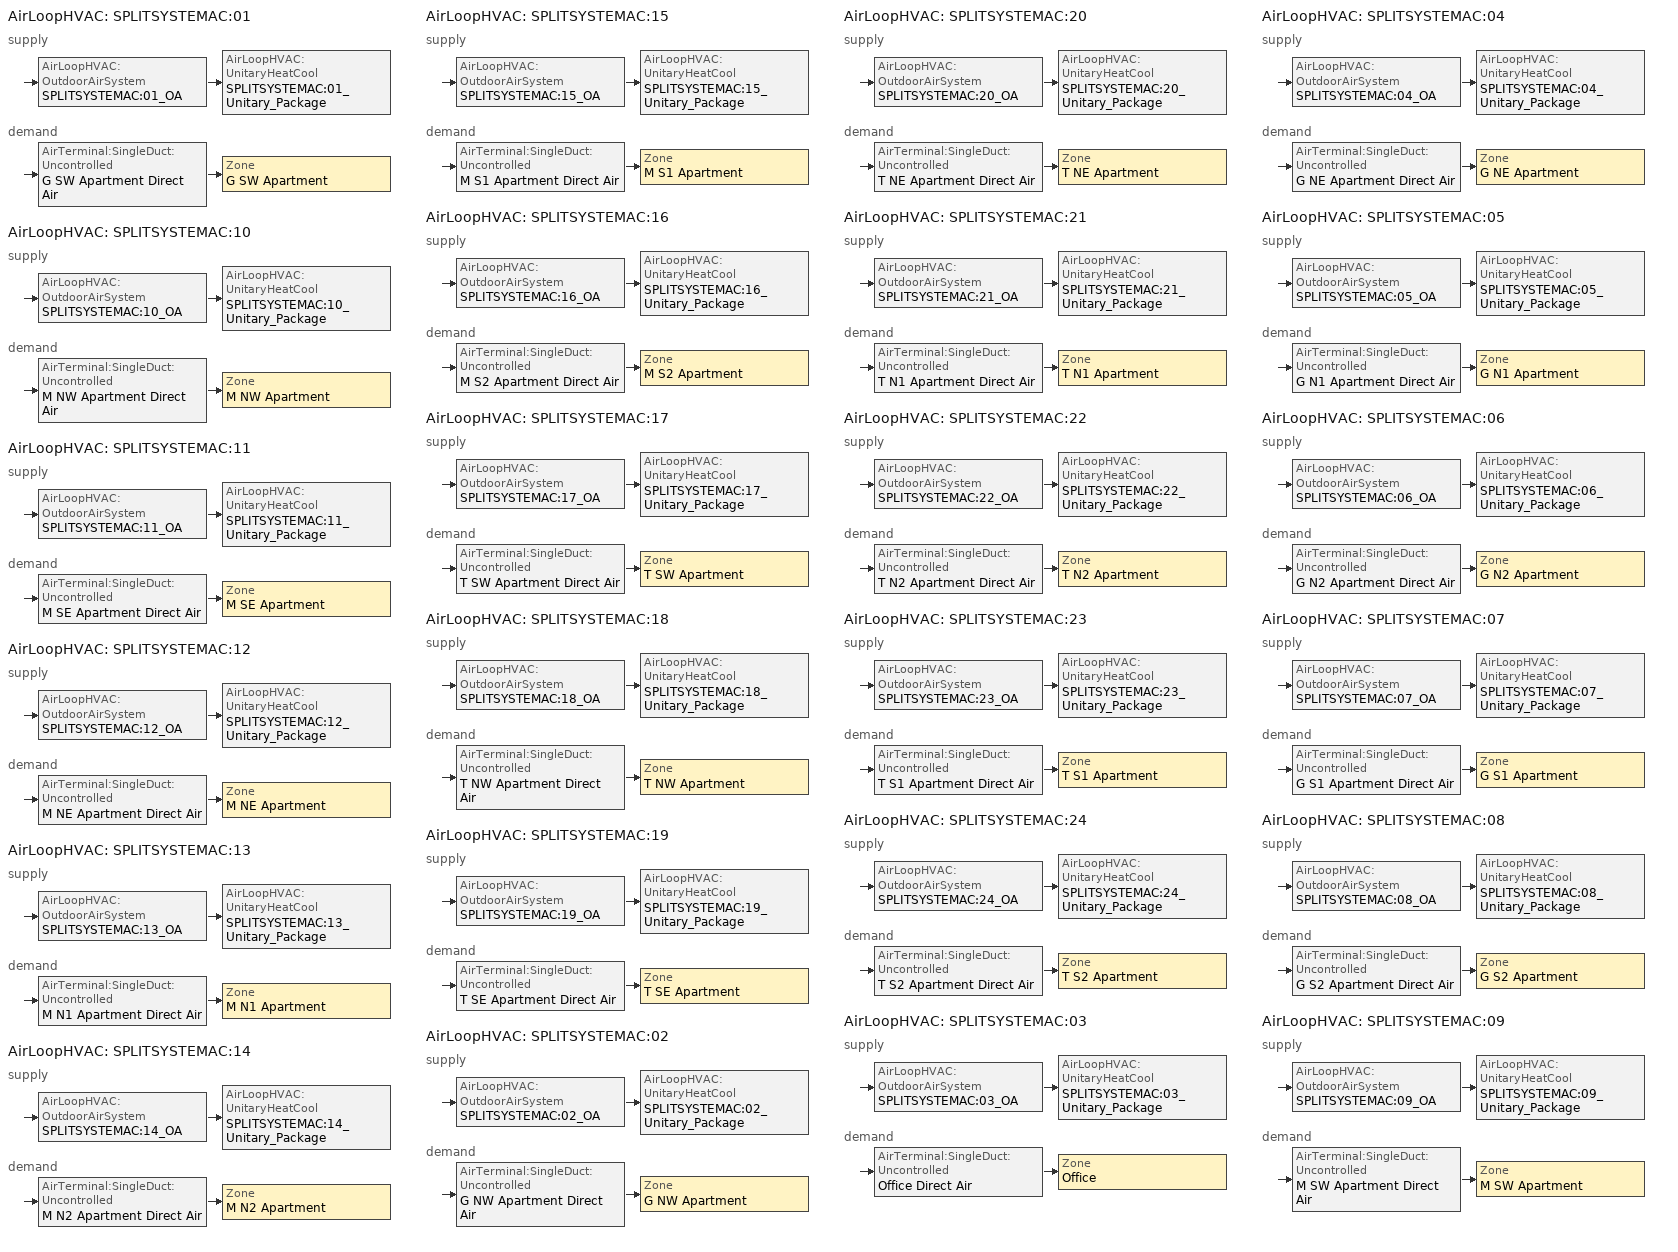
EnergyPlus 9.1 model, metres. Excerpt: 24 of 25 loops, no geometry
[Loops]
AirLoopHVAC 'SPLITSYSTEMAC:01'
 supply: AirLoopHVAC:OutdoorAirSystem 'SPLITSYSTEMAC:01_OA' > AirLoopHVAC:UnitaryHeatCool 'SPLITSYSTEMAC:01_Unitary_Package'
 demand: AirTerminal:SingleDuct:Uncontrolled 'G SW Apartment Direct Air' > Zone 'G SW Apartment'
AirLoopHVAC 'SPLITSYSTEMAC:10'
 supply: AirLoopHVAC:OutdoorAirSystem 'SPLITSYSTEMAC:10_OA' > AirLoopHVAC:UnitaryHeatCool 'SPLITSYSTEMAC:10_Unitary_Package'
 demand: AirTerminal:SingleDuct:Uncontrolled 'M NW Apartment Direct Air' > Zone 'M NW Apartment'
AirLoopHVAC 'SPLITSYSTEMAC:11'
 supply: AirLoopHVAC:OutdoorAirSystem 'SPLITSYSTEMAC:11_OA' > AirLoopHVAC:UnitaryHeatCool 'SPLITSYSTEMAC:11_Unitary_Package'
 demand: AirTerminal:SingleDuct:Uncontrolled 'M SE Apartment Direct Air' > Zone 'M SE Apartment'
AirLoopHVAC 'SPLITSYSTEMAC:12'
 supply: AirLoopHVAC:OutdoorAirSystem 'SPLITSYSTEMAC:12_OA' > AirLoopHVAC:UnitaryHeatCool 'SPLITSYSTEMAC:12_Unitary_Package'
 demand: AirTerminal:SingleDuct:Uncontrolled 'M NE Apartment Direct Air' > Zone 'M NE Apartment'
AirLoopHVAC 'SPLITSYSTEMAC:13'
 supply: AirLoopHVAC:OutdoorAirSystem 'SPLITSYSTEMAC:13_OA' > AirLoopHVAC:UnitaryHeatCool 'SPLITSYSTEMAC:13_Unitary_Package'
 demand: AirTerminal:SingleDuct:Uncontrolled 'M N1 Apartment Direct Air' > Zone 'M N1 Apartment'
AirLoopHVAC 'SPLITSYSTEMAC:14'
 supply: AirLoopHVAC:OutdoorAirSystem 'SPLITSYSTEMAC:14_OA' > AirLoopHVAC:UnitaryHeatCool 'SPLITSYSTEMAC:14_Unitary_Package'
 demand: AirTerminal:SingleDuct:Uncontrolled 'M N2 Apartment Direct Air' > Zone 'M N2 Apartment'
AirLoopHVAC 'SPLITSYSTEMAC:15'
 supply: AirLoopHVAC:OutdoorAirSystem 'SPLITSYSTEMAC:15_OA' > AirLoopHVAC:UnitaryHeatCool 'SPLITSYSTEMAC:15_Unitary_Package'
 demand: AirTerminal:SingleDuct:Uncontrolled 'M S1 Apartment Direct Air' > Zone 'M S1 Apartment'
AirLoopHVAC 'SPLITSYSTEMAC:16'
 supply: AirLoopHVAC:OutdoorAirSystem 'SPLITSYSTEMAC:16_OA' > AirLoopHVAC:UnitaryHeatCool 'SPLITSYSTEMAC:16_Unitary_Package'
 demand: AirTerminal:SingleDuct:Uncontrolled 'M S2 Apartment Direct Air' > Zone 'M S2 Apartment'
AirLoopHVAC 'SPLITSYSTEMAC:17'
 supply: AirLoopHVAC:OutdoorAirSystem 'SPLITSYSTEMAC:17_OA' > AirLoopHVAC:UnitaryHeatCool 'SPLITSYSTEMAC:17_Unitary_Package'
 demand: AirTerminal:SingleDuct:Uncontrolled 'T SW Apartment Direct Air' > Zone 'T SW Apartment'
AirLoopHVAC 'SPLITSYSTEMAC:18'
 supply: AirLoopHVAC:OutdoorAirSystem 'SPLITSYSTEMAC:18_OA' > AirLoopHVAC:UnitaryHeatCool 'SPLITSYSTEMAC:18_Unitary_Package'
 demand: AirTerminal:SingleDuct:Uncontrolled 'T NW Apartment Direct Air' > Zone 'T NW Apartment'
AirLoopHVAC 'SPLITSYSTEMAC:19'
 supply: AirLoopHVAC:OutdoorAirSystem 'SPLITSYSTEMAC:19_OA' > AirLoopHVAC:UnitaryHeatCool 'SPLITSYSTEMAC:19_Unitary_Package'
 demand: AirTerminal:SingleDuct:Uncontrolled 'T SE Apartment Direct Air' > Zone 'T SE Apartment'
AirLoopHVAC 'SPLITSYSTEMAC:02'
 supply: AirLoopHVAC:OutdoorAirSystem 'SPLITSYSTEMAC:02_OA' > AirLoopHVAC:UnitaryHeatCool 'SPLITSYSTEMAC:02_Unitary_Package'
 demand: AirTerminal:SingleDuct:Uncontrolled 'G NW Apartment Direct Air' > Zone 'G NW Apartment'
AirLoopHVAC 'SPLITSYSTEMAC:20'
 supply: AirLoopHVAC:OutdoorAirSystem 'SPLITSYSTEMAC:20_OA' > AirLoopHVAC:UnitaryHeatCool 'SPLITSYSTEMAC:20_Unitary_Package'
 demand: AirTerminal:SingleDuct:Uncontrolled 'T NE Apartment Direct Air' > Zone 'T NE Apartment'
AirLoopHVAC 'SPLITSYSTEMAC:21'
 supply: AirLoopHVAC:OutdoorAirSystem 'SPLITSYSTEMAC:21_OA' > AirLoopHVAC:UnitaryHeatCool 'SPLITSYSTEMAC:21_Unitary_Package'
 demand: AirTerminal:SingleDuct:Uncontrolled 'T N1 Apartment Direct Air' > Zone 'T N1 Apartment'
AirLoopHVAC 'SPLITSYSTEMAC:22'
 supply: AirLoopHVAC:OutdoorAirSystem 'SPLITSYSTEMAC:22_OA' > AirLoopHVAC:UnitaryHeatCool 'SPLITSYSTEMAC:22_Unitary_Package'
 demand: AirTerminal:SingleDuct:Uncontrolled 'T N2 Apartment Direct Air' > Zone 'T N2 Apartment'
AirLoopHVAC 'SPLITSYSTEMAC:23'
 supply: AirLoopHVAC:OutdoorAirSystem 'SPLITSYSTEMAC:23_OA' > AirLoopHVAC:UnitaryHeatCool 'SPLITSYSTEMAC:23_Unitary_Package'
 demand: AirTerminal:SingleDuct:Uncontrolled 'T S1 Apartment Direct Air' > Zone 'T S1 Apartment'
AirLoopHVAC 'SPLITSYSTEMAC:24'
 supply: AirLoopHVAC:OutdoorAirSystem 'SPLITSYSTEMAC:24_OA' > AirLoopHVAC:UnitaryHeatCool 'SPLITSYSTEMAC:24_Unitary_Package'
 demand: AirTerminal:SingleDuct:Uncontrolled 'T S2 Apartment Direct Air' > Zone 'T S2 Apartment'
AirLoopHVAC 'SPLITSYSTEMAC:03'
 supply: AirLoopHVAC:OutdoorAirSystem 'SPLITSYSTEMAC:03_OA' > AirLoopHVAC:UnitaryHeatCool 'SPLITSYSTEMAC:03_Unitary_Package'
 demand: AirTerminal:SingleDuct:Uncontrolled 'Office Direct Air' > Zone 'Office'
AirLoopHVAC 'SPLITSYSTEMAC:04'
 supply: AirLoopHVAC:OutdoorAirSystem 'SPLITSYSTEMAC:04_OA' > AirLoopHVAC:UnitaryHeatCool 'SPLITSYSTEMAC:04_Unitary_Package'
 demand: AirTerminal:SingleDuct:Uncontrolled 'G NE Apartment Direct Air' > Zone 'G NE Apartment'
AirLoopHVAC 'SPLITSYSTEMAC:05'
 supply: AirLoopHVAC:OutdoorAirSystem 'SPLITSYSTEMAC:05_OA' > AirLoopHVAC:UnitaryHeatCool 'SPLITSYSTEMAC:05_Unitary_Package'
 demand: AirTerminal:SingleDuct:Uncontrolled 'G N1 Apartment Direct Air' > Zone 'G N1 Apartment'
AirLoopHVAC 'SPLITSYSTEMAC:06'
 supply: AirLoopHVAC:OutdoorAirSystem 'SPLITSYSTEMAC:06_OA' > AirLoopHVAC:UnitaryHeatCool 'SPLITSYSTEMAC:06_Unitary_Package'
 demand: AirTerminal:SingleDuct:Uncontrolled 'G N2 Apartment Direct Air' > Zone 'G N2 Apartment'
AirLoopHVAC 'SPLITSYSTEMAC:07'
 supply: AirLoopHVAC:OutdoorAirSystem 'SPLITSYSTEMAC:07_OA' > AirLoopHVAC:UnitaryHeatCool 'SPLITSYSTEMAC:07_Unitary_Package'
 demand: AirTerminal:SingleDuct:Uncontrolled 'G S1 Apartment Direct Air' > Zone 'G S1 Apartment'
AirLoopHVAC 'SPLITSYSTEMAC:08'
 supply: AirLoopHVAC:OutdoorAirSystem 'SPLITSYSTEMAC:08_OA' > AirLoopHVAC:UnitaryHeatCool 'SPLITSYSTEMAC:08_Unitary_Package'
 demand: AirTerminal:SingleDuct:Uncontrolled 'G S2 Apartment Direct Air' > Zone 'G S2 Apartment'
AirLoopHVAC 'SPLITSYSTEMAC:09'
 supply: AirLoopHVAC:OutdoorAirSystem 'SPLITSYSTEMAC:09_OA' > AirLoopHVAC:UnitaryHeatCool 'SPLITSYSTEMAC:09_Unitary_Package'
 demand: AirTerminal:SingleDuct:Uncontrolled 'M SW Apartment Direct Air' > Zone 'M SW Apartment'
[DesignSpecification:OutdoorAir]
Name | Outdoor Air Method | Outdoor Air Flow per Person {m3/s-person} | Outdoor Air Flow per Zone Floor Area {m3/s-m2} | Outdoor Air Flow per Zone {m3/s}
SZ DSOA G N1 Apartment; SZ DSOA G N2 Apartment; SZ DSOA G NE Apartment; SZ DSOA G NW Apartment; SZ DSOA G S1 Apartment; SZ DSOA G S2 Apartment; SZ DSOA G SW Apartment; SZ DSOA M N1 Apartment; SZ DSOA M N2 Apartment; SZ DSOA M NE Apartment; SZ DSOA M NW Apartment; SZ DSOA M S1 Apartment; SZ DSOA M S2 Apartment; SZ DSOA M SE Apartment; SZ DSOA M SW Apartment; SZ DSOA T N1 Apartment; SZ DSOA T N2 Apartment; SZ DSOA T NE Apartment; SZ DSOA T NW Apartment; SZ DSOA T S1 Apartment; SZ DSOA T S2 Apartment; SZ DSOA T SE Apartment; SZ DSOA T SW Apartment | Flow/Zone | 0 | 0 | 0.04248
SZ DSOA Office | Flow/Person | 0.01
[Sizing:Zone] Zone Cooling Design Supply Air Temperature Input Method=SupplyAirTemperature; Zone Heating Design Supply Air Temperature Input Method=SupplyAirTemperature; Zone Heating Design Supply Air Temperature {C}=40; Zone Cooling Design Supply Air Humidity Ratio {kgWater/kgDryAir}=0.0085; Zone Heating Design Supply Air Humidity Ratio {kgWater/kgDryAir}=0.008; Cooling Design Air Flow Method=DesignDayWithLimit; Cooling Minimum Air Flow {m3/s}=0; Cooling Minimum Air Flow Fraction=0; Heating Design Air Flow Method=DesignDay; Heating Design Air Flow Rate {m3/s}=0
Name | Zone Cooling Design Supply Air Temperature {C} | Design Specification Outdoor Air Object
G N1 Apartment | 11.1 | SZ DSOA G N1 Apartment
G N2 Apartment | 11.1 | SZ DSOA G N2 Apartment
G NE Apartment | 11.1 | SZ DSOA G NE Apartment
G NW Apartment | 11.1 | SZ DSOA G NW Apartment
G S1 Apartment | 11.1 | SZ DSOA G S1 Apartment
G S2 Apartment | 11.1 | SZ DSOA G S2 Apartment
G SW Apartment | 11.1 | SZ DSOA G SW Apartment
M N1 Apartment | 11.1 | SZ DSOA M N1 Apartment
M N2 Apartment | 11.1 | SZ DSOA M N2 Apartment
M NE Apartment | 11.1 | SZ DSOA M NE Apartment
M NW Apartment | 11.1 | SZ DSOA M NW Apartment
M S1 Apartment | 11.1 | SZ DSOA M S1 Apartment
M S2 Apartment | 11.1 | SZ DSOA M S2 Apartment
M SE Apartment | 11.1 | SZ DSOA M SE Apartment
M SW Apartment | 14 | SZ DSOA M SW Apartment
Office | 11.1 | SZ DSOA Office
T N1 Apartment | 11.1 | SZ DSOA T N1 Apartment
T N2 Apartment | 11.1 | SZ DSOA T N2 Apartment
T NE Apartment | 11.1 | SZ DSOA T NE Apartment
T NW Apartment | 11.1 | SZ DSOA T NW Apartment
T S1 Apartment | 11.1 | SZ DSOA T S1 Apartment
T S2 Apartment | 11.1 | SZ DSOA T S2 Apartment
T SE Apartment | 11.1 | SZ DSOA T SE Apartment
T SW Apartment | 14 | SZ DSOA T SW Apartment
[Sizing:System] Type of Load to Size On=Sensible; Design Outdoor Air Flow Rate {m3/s}=AUTOSIZE; Central Heating Maximum System Air Flow Ratio=1; Preheat Design Temperature {C}=7; Preheat Design Humidity Ratio {kgWater/kgDryAir}=0.008; Precool Design Temperature {C}=11.1; Precool Design Humidity Ratio {kgWater/kgDryAir}=0.008; Central Cooling Design Supply Air Temperature {C}=11.1; Central Heating Design Supply Air Temperature {C}=40; Type of Zone Sum to Use=NonCoincident; 100% Outdoor Air in Cooling=No; 100% Outdoor Air in Heating=No; Central Cooling Design Supply Air Humidity Ratio {kgWater/kgDryAir}=0.0085; Central Heating Design Supply Air Humidity Ratio {kgWater/kgDryAir}=0.008; Cooling Supply Air Flow Rate Method=DesignDay; Cooling Supply Air Flow Rate {m3/s}=0; Heating Supply Air Flow Rate Method=DesignDay; Heating Supply Air Flow Rate {m3/s}=0; System Outdoor Air Method=ZoneSum; Zone Maximum Outdoor Air Fraction=1; Cooling Design Capacity Method=CoolingDesignCapacity; Cooling Design Capacity {W}=autosize; Heating Design Capacity Method=HeatingDesignCapacity; Heating Design Capacity {W}=autosize; Central Cooling Capacity Control Method=OnOff
SPLITSYSTEMAC:01; SPLITSYSTEMAC:02; SPLITSYSTEMAC:03; SPLITSYSTEMAC:04; SPLITSYSTEMAC:05; SPLITSYSTEMAC:06; SPLITSYSTEMAC:07; SPLITSYSTEMAC:08; SPLITSYSTEMAC:09; SPLITSYSTEMAC:10; SPLITSYSTEMAC:11; SPLITSYSTEMAC:12; SPLITSYSTEMAC:13; SPLITSYSTEMAC:14; SPLITSYSTEMAC:15; SPLITSYSTEMAC:16; SPLITSYSTEMAC:17; SPLITSYSTEMAC:18; SPLITSYSTEMAC:19; SPLITSYSTEMAC:20; SPLITSYSTEMAC:21; SPLITSYSTEMAC:22; SPLITSYSTEMAC:23; SPLITSYSTEMAC:24
[ZoneControl:Thermostat] Control Type Schedule=Dual Zone Control Type Sched
Name | Zone or ZoneList | Control 1
G N1 Apartment Thermostat | G N1 Apartment | G N1 Apartment DualSPSched
G N2 Apartment Thermostat | G N2 Apartment | G N2 Apartment DualSPSched
G NE Apartment Thermostat | G NE Apartment | G NE Apartment DualSPSched
G NW Apartment Thermostat | G NW Apartment | G NW Apartment DualSPSched
G S1 Apartment Thermostat | G S1 Apartment | G S1 Apartment DualSPSched
G S2 Apartment Thermostat | G S2 Apartment | G S2 Apartment DualSPSched
G SW Apartment Thermostat | G SW Apartment | G SW Apartment DualSPSched
M N1 Apartment Thermostat | M N1 Apartment | M N1 Apartment DualSPSched
M N2 Apartment Thermostat | M N2 Apartment | M N2 Apartment DualSPSched
M NE Apartment Thermostat | M NE Apartment | M NE Apartment DualSPSched
M NW Apartment Thermostat | M NW Apartment | M NW Apartment DualSPSched
M S1 Apartment Thermostat | M S1 Apartment | M S1 Apartment DualSPSched
M S2 Apartment Thermostat | M S2 Apartment | M S2 Apartment DualSPSched
M SE Apartment Thermostat | M SE Apartment | M SE Apartment DualSPSched
M SW Apartment Thermostat | M SW Apartment | M SW Apartment DualSPSched
Office Thermostat | Office | Office DualSPSched
T N1 Apartment Thermostat | T N1 Apartment | T N1 Apartment DualSPSched
T N2 Apartment Thermostat | T N2 Apartment | T N2 Apartment DualSPSched
T NE Apartment Thermostat | T NE Apartment | T NE Apartment DualSPSched
T NW Apartment Thermostat | T NW Apartment | T NW Apartment DualSPSched
T S1 Apartment Thermostat | T S1 Apartment | T S1 Apartment DualSPSched
T S2 Apartment Thermostat | T S2 Apartment | T S2 Apartment DualSPSched
T SE Apartment Thermostat | T SE Apartment | T SE Apartment DualSPSched
T SW Apartment Thermostat | T SW Apartment | T SW Apartment DualSPSched
[ThermostatSetpoint:DualSetpoint]
Name | Heating Setpoint Temperature Schedule | Cooling Setpoint Temperature Schedule
G N1 Apartment DualSPSched; G N2 Apartment DualSPSched; G NE Apartment DualSPSched; G NW Apartment DualSPSched; G S1 Apartment DualSPSched; G S2 Apartment DualSPSched; G SW Apartment DualSPSched; M N1 Apartment DualSPSched; M N2 Apartment DualSPSched; M NE Apartment DualSPSched; M NW Apartment DualSPSched; M S1 Apartment DualSPSched; M S2 Apartment DualSPSched; M SE Apartment DualSPSched; M SW Apartment DualSPSched; T N1 Apartment DualSPSched; T N2 Apartment DualSPSched; T NE Apartment DualSPSched; T NW Apartment DualSPSched; T S1 Apartment DualSPSched; T S2 Apartment DualSPSched; T SE Apartment DualSPSched; T SW Apartment DualSPSched | APT_HTGSETP_SCH | APT_CLGSETP_SCH
Office DualSPSched | OFF_HTGSETP_SCH | OFF_CLGSETP_SCH
[AirTerminal:SingleDuct:Uncontrolled] Availability Schedule=ALWAYS_ON; Maximum Air Flow Rate {m3/s}=AUTOSIZE
G N1 Apartment Direct Air; G N2 Apartment Direct Air; G NE Apartment Direct Air; G NW Apartment Direct Air; G S1 Apartment Direct Air; G S2 Apartment Direct Air; G SW Apartment Direct Air; M N1 Apartment Direct Air; M N2 Apartment Direct Air; M NE Apartment Direct Air; M NW Apartment Direct Air; M S1 Apartment Direct Air; M S2 Apartment Direct Air; M SE Apartment Direct Air; M SW Apartment Direct Air; Office Direct Air; T N1 Apartment Direct Air; T N2 Apartment Direct Air; T NE Apartment Direct Air; T NW Apartment Direct Air; T S1 Apartment Direct Air; T S2 Apartment Direct Air; T SE Apartment Direct Air; T SW Apartment Direct Air
[Zone equipment]
G N1 Apartment: G N1 Apartment Direct Air
G N2 Apartment: G N2 Apartment Direct Air
G NE Apartment: G NE Apartment Direct Air
G NW Apartment: G NW Apartment Direct Air
G S1 Apartment: G S1 Apartment Direct Air
G S2 Apartment: G S2 Apartment Direct Air
G SW Apartment: G SW Apartment Direct Air
M N1 Apartment: M N1 Apartment Direct Air
M N2 Apartment: M N2 Apartment Direct Air
M NE Apartment: M NE Apartment Direct Air
M NW Apartment: M NW Apartment Direct Air
M S1 Apartment: M S1 Apartment Direct Air
M S2 Apartment: M S2 Apartment Direct Air
M SE Apartment: M SE Apartment Direct Air
M SW Apartment: M SW Apartment Direct Air
Office: Office Direct Air
T N1 Apartment: T N1 Apartment Direct Air
T N2 Apartment: T N2 Apartment Direct Air
T NE Apartment: T NE Apartment Direct Air
T NW Apartment: T NW Apartment Direct Air
T S1 Apartment: T S1 Apartment Direct Air
T S2 Apartment: T S2 Apartment Direct Air
T SE Apartment: T SE Apartment Direct Air
T SW Apartment: T SW Apartment Direct Air
[Fan:OnOff] Availability Schedule=ALWAYS_ON; Fan Total Efficiency=0.53625; Pressure Rise {Pa}=622; Maximum Flow Rate {m3/s}=AUTOSIZE; Motor Efficiency=0.825; Motor In Airstream Fraction=1
SPLITSYSTEMAC:01_Unitary_Package_fan; SPLITSYSTEMAC:02_Unitary_Package_fan; SPLITSYSTEMAC:03_Unitary_Package_fan; SPLITSYSTEMAC:04_Unitary_Package_fan; SPLITSYSTEMAC:05_Unitary_Package_fan; SPLITSYSTEMAC:06_Unitary_Package_fan; SPLITSYSTEMAC:07_Unitary_Package_fan; SPLITSYSTEMAC:08_Unitary_Package_fan; SPLITSYSTEMAC:09_Unitary_Package_fan; SPLITSYSTEMAC:10_Unitary_Package_fan; SPLITSYSTEMAC:11_Unitary_Package_fan; SPLITSYSTEMAC:12_Unitary_Package_fan; SPLITSYSTEMAC:13_Unitary_Package_fan; SPLITSYSTEMAC:14_Unitary_Package_fan; SPLITSYSTEMAC:15_Unitary_Package_fan; SPLITSYSTEMAC:16_Unitary_Package_fan; SPLITSYSTEMAC:17_Unitary_Package_fan; SPLITSYSTEMAC:18_Unitary_Package_fan; SPLITSYSTEMAC:19_Unitary_Package_fan; SPLITSYSTEMAC:20_Unitary_Package_fan; SPLITSYSTEMAC:21_Unitary_Package_fan; SPLITSYSTEMAC:22_Unitary_Package_fan; SPLITSYSTEMAC:23_Unitary_Package_fan; SPLITSYSTEMAC:24_Unitary_Package_fan
[Coil:Cooling:DX:SingleSpeed] Availability Schedule=ALWAYS_ON; Gross Rated Total Cooling Capacity {W}=AUTOSIZE; Gross Rated Sensible Heat Ratio=AUTOSIZE; Gross Rated Cooling COP {W/W}=3.66668; Rated Air Flow Rate {m3/s}=AUTOSIZE; Total Cooling Capacity Function of Temperature Curve=Cool-Cap-fT; Total Cooling Capacity Function of Flow Fraction Curve=ConstantCubic; Energy Input Ratio Function of Temperature Curve=Cool-EIR-fT; Energy Input Ratio Function of Flow Fraction Curve=ConstantCubic; Part Load Fraction Correlation Curve=Cool-PLF-fPLR
SPLITSYSTEMAC:01_Unitary_Package_CoolCoil; SPLITSYSTEMAC:02_Unitary_Package_CoolCoil; SPLITSYSTEMAC:03_Unitary_Package_CoolCoil; SPLITSYSTEMAC:04_Unitary_Package_CoolCoil; SPLITSYSTEMAC:05_Unitary_Package_CoolCoil; SPLITSYSTEMAC:06_Unitary_Package_CoolCoil; SPLITSYSTEMAC:07_Unitary_Package_CoolCoil; SPLITSYSTEMAC:08_Unitary_Package_CoolCoil; SPLITSYSTEMAC:09_Unitary_Package_CoolCoil; SPLITSYSTEMAC:10_Unitary_Package_CoolCoil; SPLITSYSTEMAC:11_Unitary_Package_CoolCoil; SPLITSYSTEMAC:12_Unitary_Package_CoolCoil; SPLITSYSTEMAC:13_Unitary_Package_CoolCoil; SPLITSYSTEMAC:14_Unitary_Package_CoolCoil; SPLITSYSTEMAC:15_Unitary_Package_CoolCoil; SPLITSYSTEMAC:16_Unitary_Package_CoolCoil; SPLITSYSTEMAC:17_Unitary_Package_CoolCoil; SPLITSYSTEMAC:18_Unitary_Package_CoolCoil; SPLITSYSTEMAC:19_Unitary_Package_CoolCoil; SPLITSYSTEMAC:20_Unitary_Package_CoolCoil; SPLITSYSTEMAC:21_Unitary_Package_CoolCoil; SPLITSYSTEMAC:22_Unitary_Package_CoolCoil; SPLITSYSTEMAC:23_Unitary_Package_CoolCoil; SPLITSYSTEMAC:24_Unitary_Package_CoolCoil
[Coil:Heating:Fuel] Availability Schedule=ALWAYS_ON; Fuel Type=NaturalGas; Burner Efficiency=0.8; Nominal Capacity {W}=AUTOSIZE
SPLITSYSTEMAC:01_Unitary_Package_HeatCoil; SPLITSYSTEMAC:02_Unitary_Package_HeatCoil; SPLITSYSTEMAC:03_Unitary_Package_HeatCoil; SPLITSYSTEMAC:04_Unitary_Package_HeatCoil; SPLITSYSTEMAC:05_Unitary_Package_HeatCoil; SPLITSYSTEMAC:06_Unitary_Package_HeatCoil; SPLITSYSTEMAC:07_Unitary_Package_HeatCoil; SPLITSYSTEMAC:08_Unitary_Package_HeatCoil; SPLITSYSTEMAC:09_Unitary_Package_HeatCoil; SPLITSYSTEMAC:10_Unitary_Package_HeatCoil; SPLITSYSTEMAC:11_Unitary_Package_HeatCoil; SPLITSYSTEMAC:12_Unitary_Package_HeatCoil; SPLITSYSTEMAC:13_Unitary_Package_HeatCoil; SPLITSYSTEMAC:14_Unitary_Package_HeatCoil; SPLITSYSTEMAC:15_Unitary_Package_HeatCoil; SPLITSYSTEMAC:16_Unitary_Package_HeatCoil; SPLITSYSTEMAC:17_Unitary_Package_HeatCoil; SPLITSYSTEMAC:18_Unitary_Package_HeatCoil; SPLITSYSTEMAC:19_Unitary_Package_HeatCoil; SPLITSYSTEMAC:20_Unitary_Package_HeatCoil; SPLITSYSTEMAC:21_Unitary_Package_HeatCoil; SPLITSYSTEMAC:22_Unitary_Package_HeatCoil; SPLITSYSTEMAC:23_Unitary_Package_HeatCoil; SPLITSYSTEMAC:24_Unitary_Package_HeatCoil
[AirLoopHVAC:UnitaryHeatCool] Availability Schedule=ALWAYS_ON; Maximum Supply Air Temperature {C}=AUTOSIZE; Cooling Supply Air Flow Rate {m3/s}=AUTOSIZE; Heating Supply Air Flow Rate {m3/s}=AUTOSIZE; No Load Supply Air Flow Rate {m3/s}=AUTOSIZE; Fan Placement=BlowThrough; Dehumidification Control Type=None
Name | Supply Air Fan Operating Mode Schedule | Controlling Zone or Thermostat Location | Supply Fan | Heating Coil | Cooling Coil
SPLITSYSTEMAC:01_Unitary_Package | Apt_Operation | G SW Apartment | SPLITSYSTEMAC:01_Unitary_Package_fan | SPLITSYSTEMAC:01_Unitary_Package_HeatCoil | SPLITSYSTEMAC:01_Unitary_Package_CoolCoil
SPLITSYSTEMAC:02_Unitary_Package | Apt_Operation | G NW Apartment | SPLITSYSTEMAC:02_Unitary_Package_fan | SPLITSYSTEMAC:02_Unitary_Package_HeatCoil | SPLITSYSTEMAC:02_Unitary_Package_CoolCoil
SPLITSYSTEMAC:03_Unitary_Package | Office_Operation | Office | SPLITSYSTEMAC:03_Unitary_Package_fan | SPLITSYSTEMAC:03_Unitary_Package_HeatCoil | SPLITSYSTEMAC:03_Unitary_Package_CoolCoil
SPLITSYSTEMAC:04_Unitary_Package | Apt_Operation | G NE Apartment | SPLITSYSTEMAC:04_Unitary_Package_fan | SPLITSYSTEMAC:04_Unitary_Package_HeatCoil | SPLITSYSTEMAC:04_Unitary_Package_CoolCoil
SPLITSYSTEMAC:05_Unitary_Package | Apt_Operation | G N1 Apartment | SPLITSYSTEMAC:05_Unitary_Package_fan | SPLITSYSTEMAC:05_Unitary_Package_HeatCoil | SPLITSYSTEMAC:05_Unitary_Package_CoolCoil
SPLITSYSTEMAC:06_Unitary_Package | Apt_Operation | G N2 Apartment | SPLITSYSTEMAC:06_Unitary_Package_fan | SPLITSYSTEMAC:06_Unitary_Package_HeatCoil | SPLITSYSTEMAC:06_Unitary_Package_CoolCoil
SPLITSYSTEMAC:07_Unitary_Package | Apt_Operation | G S1 Apartment | SPLITSYSTEMAC:07_Unitary_Package_fan | SPLITSYSTEMAC:07_Unitary_Package_HeatCoil | SPLITSYSTEMAC:07_Unitary_Package_CoolCoil
SPLITSYSTEMAC:08_Unitary_Package | Apt_Operation | G S2 Apartment | SPLITSYSTEMAC:08_Unitary_Package_fan | SPLITSYSTEMAC:08_Unitary_Package_HeatCoil | SPLITSYSTEMAC:08_Unitary_Package_CoolCoil
SPLITSYSTEMAC:09_Unitary_Package | Apt_Operation | M SW Apartment | SPLITSYSTEMAC:09_Unitary_Package_fan | SPLITSYSTEMAC:09_Unitary_Package_HeatCoil | SPLITSYSTEMAC:09_Unitary_Package_CoolCoil
SPLITSYSTEMAC:10_Unitary_Package | Apt_Operation | M NW Apartment | SPLITSYSTEMAC:10_Unitary_Package_fan | SPLITSYSTEMAC:10_Unitary_Package_HeatCoil | SPLITSYSTEMAC:10_Unitary_Package_CoolCoil
SPLITSYSTEMAC:11_Unitary_Package | Apt_Operation | M SE Apartment | SPLITSYSTEMAC:11_Unitary_Package_fan | SPLITSYSTEMAC:11_Unitary_Package_HeatCoil | SPLITSYSTEMAC:11_Unitary_Package_CoolCoil
SPLITSYSTEMAC:12_Unitary_Package | Apt_Operation | M NE Apartment | SPLITSYSTEMAC:12_Unitary_Package_fan | SPLITSYSTEMAC:12_Unitary_Package_HeatCoil | SPLITSYSTEMAC:12_Unitary_Package_CoolCoil
SPLITSYSTEMAC:13_Unitary_Package | Apt_Operation | M N1 Apartment | SPLITSYSTEMAC:13_Unitary_Package_fan | SPLITSYSTEMAC:13_Unitary_Package_HeatCoil | SPLITSYSTEMAC:13_Unitary_Package_CoolCoil
SPLITSYSTEMAC:14_Unitary_Package | Apt_Operation | M N2 Apartment | SPLITSYSTEMAC:14_Unitary_Package_fan | SPLITSYSTEMAC:14_Unitary_Package_HeatCoil | SPLITSYSTEMAC:14_Unitary_Package_CoolCoil
SPLITSYSTEMAC:15_Unitary_Package | Apt_Operation | M S1 Apartment | SPLITSYSTEMAC:15_Unitary_Package_fan | SPLITSYSTEMAC:15_Unitary_Package_HeatCoil | SPLITSYSTEMAC:15_Unitary_Package_CoolCoil
SPLITSYSTEMAC:16_Unitary_Package | Apt_Operation | M S2 Apartment | SPLITSYSTEMAC:16_Unitary_Package_fan | SPLITSYSTEMAC:16_Unitary_Package_HeatCoil | SPLITSYSTEMAC:16_Unitary_Package_CoolCoil
SPLITSYSTEMAC:17_Unitary_Package | Apt_Operation | T SW Apartment | SPLITSYSTEMAC:17_Unitary_Package_fan | SPLITSYSTEMAC:17_Unitary_Package_HeatCoil | SPLITSYSTEMAC:17_Unitary_Package_CoolCoil
SPLITSYSTEMAC:18_Unitary_Package | Apt_Operation | T NW Apartment | SPLITSYSTEMAC:18_Unitary_Package_fan | SPLITSYSTEMAC:18_Unitary_Package_HeatCoil | SPLITSYSTEMAC:18_Unitary_Package_CoolCoil
SPLITSYSTEMAC:19_Unitary_Package | Apt_Operation | T SE Apartment | SPLITSYSTEMAC:19_Unitary_Package_fan | SPLITSYSTEMAC:19_Unitary_Package_HeatCoil | SPLITSYSTEMAC:19_Unitary_Package_CoolCoil
SPLITSYSTEMAC:20_Unitary_Package | Apt_Operation | T NE Apartment | SPLITSYSTEMAC:20_Unitary_Package_fan | SPLITSYSTEMAC:20_Unitary_Package_HeatCoil | SPLITSYSTEMAC:20_Unitary_Package_CoolCoil
SPLITSYSTEMAC:21_Unitary_Package | Apt_Operation | T N1 Apartment | SPLITSYSTEMAC:21_Unitary_Package_fan | SPLITSYSTEMAC:21_Unitary_Package_HeatCoil | SPLITSYSTEMAC:21_Unitary_Package_CoolCoil
SPLITSYSTEMAC:22_Unitary_Package | Apt_Operation | T N2 Apartment | SPLITSYSTEMAC:22_Unitary_Package_fan | SPLITSYSTEMAC:22_Unitary_Package_HeatCoil | SPLITSYSTEMAC:22_Unitary_Package_CoolCoil
SPLITSYSTEMAC:23_Unitary_Package | Apt_Operation | T S1 Apartment | SPLITSYSTEMAC:23_Unitary_Package_fan | SPLITSYSTEMAC:23_Unitary_Package_HeatCoil | SPLITSYSTEMAC:23_Unitary_Package_CoolCoil
SPLITSYSTEMAC:24_Unitary_Package | Apt_Operation | T S2 Apartment | SPLITSYSTEMAC:24_Unitary_Package_fan | SPLITSYSTEMAC:24_Unitary_Package_HeatCoil | SPLITSYSTEMAC:24_Unitary_Package_CoolCoil
[Controller:OutdoorAir] Minimum Outdoor Air Flow Rate {m3/s}=AUTOSIZE; Maximum Outdoor Air Flow Rate {m3/s}=AUTOSIZE; Economizer Control Type=NoEconomizer; Economizer Control Action Type=ModulateFlow; Economizer Maximum Limit Dry-Bulb Temperature {C}=28; Economizer Maximum Limit Enthalpy {J/kg}=64000; Economizer Minimum Limit Dry-Bulb Temperature {C}=-100; Lockout Type=NoLockout; Minimum Limit Type=FixedMinimum
Name | Minimum Outdoor Air Schedule
SPLITSYSTEMAC:01_OA_Controller; SPLITSYSTEMAC:02_OA_Controller; SPLITSYSTEMAC:04_OA_Controller; SPLITSYSTEMAC:05_OA_Controller; SPLITSYSTEMAC:06_OA_Controller; SPLITSYSTEMAC:07_OA_Controller; SPLITSYSTEMAC:08_OA_Controller; SPLITSYSTEMAC:09_OA_Controller; SPLITSYSTEMAC:10_OA_Controller; SPLITSYSTEMAC:11_OA_Controller; SPLITSYSTEMAC:12_OA_Controller; SPLITSYSTEMAC:13_OA_Controller; SPLITSYSTEMAC:14_OA_Controller; SPLITSYSTEMAC:15_OA_Controller; SPLITSYSTEMAC:16_OA_Controller; SPLITSYSTEMAC:17_OA_Controller; SPLITSYSTEMAC:18_OA_Controller; SPLITSYSTEMAC:19_OA_Controller; SPLITSYSTEMAC:20_OA_Controller; SPLITSYSTEMAC:21_OA_Controller; SPLITSYSTEMAC:22_OA_Controller; SPLITSYSTEMAC:23_OA_Controller; SPLITSYSTEMAC:24_OA_Controller | MinOA_Sched
SPLITSYSTEMAC:03_OA_Controller | Office_Operation
[AirLoopHVAC] Design Supply Air Flow Rate {m3/s}=AUTOSIZE
SPLITSYSTEMAC:01; SPLITSYSTEMAC:10; SPLITSYSTEMAC:11; SPLITSYSTEMAC:12; SPLITSYSTEMAC:13; SPLITSYSTEMAC:14; SPLITSYSTEMAC:15; SPLITSYSTEMAC:16; SPLITSYSTEMAC:17; SPLITSYSTEMAC:18; SPLITSYSTEMAC:19; SPLITSYSTEMAC:02; SPLITSYSTEMAC:20; SPLITSYSTEMAC:21; SPLITSYSTEMAC:22; SPLITSYSTEMAC:23; SPLITSYSTEMAC:24; SPLITSYSTEMAC:03; SPLITSYSTEMAC:04; SPLITSYSTEMAC:05; SPLITSYSTEMAC:06; SPLITSYSTEMAC:07; SPLITSYSTEMAC:08; SPLITSYSTEMAC:09
[EnergyManagementSystem:Sensor]
Name | Output:Variable or Output:Meter Index Key | Output:Variable or Output:Meter
Q_G_SW_Clg | G SW Apartment | Zone Predicted Sensible Load to Cooling Setpoint Heat Transfer Rate
Q_G_SW_Htg | G SW Apartment | Zone Predicted Sensible Load to Heating Setpoint Heat Transfer Rate
Q_G_NW_Clg | G NW Apartment | Zone Predicted Sensible Load to Cooling Setpoint Heat Transfer Rate
Q_G_NW_Htg | G NW Apartment | Zone Predicted Sensible Load to Heating Setpoint Heat Transfer Rate
Q_Office_Clg | Office | Zone Predicted Sensible Load to Cooling Setpoint Heat Transfer Rate
Q_Office_Htg | Office | Zone Predicted Sensible Load to Heating Setpoint Heat Transfer Rate
Q_G_NE_Clg | G NE Apartment | Zone Predicted Sensible Load to Cooling Setpoint Heat Transfer Rate
Q_G_NE_Htg | G NE Apartment | Zone Predicted Sensible Load to Heating Setpoint Heat Transfer Rate
Q_G_N1_Clg | G N1 Apartment | Zone Predicted Sensible Load to Cooling Setpoint Heat Transfer Rate
Q_G_N1_Htg | G N1 Apartment | Zone Predicted Sensible Load to Heating Setpoint Heat Transfer Rate
Q_G_N2_Clg | G N2 Apartment | Zone Predicted Sensible Load to Cooling Setpoint Heat Transfer Rate
Q_G_N2_Htg | G N2 Apartment | Zone Predicted Sensible Load to Heating Setpoint Heat Transfer Rate
Q_G_S1_Clg | G S1 Apartment | Zone Predicted Sensible Load to Cooling Setpoint Heat Transfer Rate
Q_G_S1_Htg | G S1 Apartment | Zone Predicted Sensible Load to Heating Setpoint Heat Transfer Rate
Q_G_S2_Clg | G S2 Apartment | Zone Predicted Sensible Load to Cooling Setpoint Heat Transfer Rate
Q_G_S2_Htg | G S2 Apartment | Zone Predicted Sensible Load to Heating Setpoint Heat Transfer Rate
Q_M_SW_Clg | M SW Apartment | Zone Predicted Sensible Load to Cooling Setpoint Heat Transfer Rate
Q_M_SW_Htg | M SW Apartment | Zone Predicted Sensible Load to Heating Setpoint Heat Transfer Rate
Q_M_NW_Clg | M NW Apartment | Zone Predicted Sensible Load to Cooling Setpoint Heat Transfer Rate
Q_M_NW_Htg | M NW Apartment | Zone Predicted Sensible Load to Heating Setpoint Heat Transfer Rate
Q_M_SE_Clg | M SE Apartment | Zone Predicted Sensible Load to Cooling Setpoint Heat Transfer Rate
Q_M_SE_Htg | M SE Apartment | Zone Predicted Sensible Load to Heating Setpoint Heat Transfer Rate
Q_M_NE_Clg | M NE Apartment | Zone Predicted Sensible Load to Cooling Setpoint Heat Transfer Rate
Q_M_NE_Htg | M NE Apartment | Zone Predicted Sensible Load to Heating Setpoint Heat Transfer Rate
Q_M_N1_Clg | M N1 Apartment | Zone Predicted Sensible Load to Cooling Setpoint Heat Transfer Rate
Q_M_N1_Htg | M N1 Apartment | Zone Predicted Sensible Load to Heating Setpoint Heat Transfer Rate
Q_M_N2_Clg | M N2 Apartment | Zone Predicted Sensible Load to Cooling Setpoint Heat Transfer Rate
Q_M_N2_Htg | M N2 Apartment | Zone Predicted Sensible Load to Heating Setpoint Heat Transfer Rate
Q_M_S1_Clg | M S1 Apartment | Zone Predicted Sensible Load to Cooling Setpoint Heat Transfer Rate
Q_M_S1_Htg | M S1 Apartment | Zone Predicted Sensible Load to Heating Setpoint Heat Transfer Rate
Q_M_S2_Clg | M S2 Apartment | Zone Predicted Sensible Load to Cooling Setpoint Heat Transfer Rate
Q_M_S2_Htg | M S2 Apartment | Zone Predicted Sensible Load to Heating Setpoint Heat Transfer Rate
Q_T_SW_Clg | T SW Apartment | Zone Predicted Sensible Load to Cooling Setpoint Heat Transfer Rate
Q_T_SW_Htg | T SW Apartment | Zone Predicted Sensible Load to Heating Setpoint Heat Transfer Rate
Q_T_NW_Clg | T NW Apartment | Zone Predicted Sensible Load to Cooling Setpoint Heat Transfer Rate
Q_T_NW_Htg | T NW Apartment | Zone Predicted Sensible Load to Heating Setpoint Heat Transfer Rate
Q_T_SE_Clg | T SE Apartment | Zone Predicted Sensible Load to Cooling Setpoint Heat Transfer Rate
Q_T_SE_Htg | T SE Apartment | Zone Predicted Sensible Load to Heating Setpoint Heat Transfer Rate
Q_T_NE_Clg | T NE Apartment | Zone Predicted Sensible Load to Cooling Setpoint Heat Transfer Rate
Q_T_NE_Htg | T NE Apartment | Zone Predicted Sensible Load to Heating Setpoint Heat Transfer Rate
Q_T_N1_Clg | T N1 Apartment | Zone Predicted Sensible Load to Cooling Setpoint Heat Transfer Rate
Q_T_N1_Htg | T N1 Apartment | Zone Predicted Sensible Load to Heating Setpoint Heat Transfer Rate
Q_T_N2_Clg | T N2 Apartment | Zone Predicted Sensible Load to Cooling Setpoint Heat Transfer Rate
Q_T_N2_Htg | T N2 Apartment | Zone Predicted Sensible Load to Heating Setpoint Heat Transfer Rate
Q_T_S1_Clg | T S1 Apartment | Zone Predicted Sensible Load to Cooling Setpoint Heat Transfer Rate
Q_T_S1_Htg | T S1 Apartment | Zone Predicted Sensible Load to Heating Setpoint Heat Transfer Rate
Q_T_S2_Clg | T S2 Apartment | Zone Predicted Sensible Load to Cooling Setpoint Heat Transfer Rate
Q_T_S2_Htg | T S2 Apartment | Zone Predicted Sensible Load to Heating Setpoint Heat Transfer Rate
[SetpointManager:SingleZone:Reheat] Control Variable=Temperature; Minimum Supply Air Temperature {C}=10; Maximum Supply Air Temperature {C}=50
Name | Control Zone | Setpoint Node or NodeList
SupAirTemp Mngr G N1 Apartment | G N1 Apartment | SPLITSYSTEMAC:05 Supply Equipment Outlet Node
SupAirTemp Mngr G N2 Apartment | G N2 Apartment | SPLITSYSTEMAC:06 Supply Equipment Outlet Node
SupAirTemp Mngr G NE Apartment | G NE Apartment | SPLITSYSTEMAC:04 Supply Equipment Outlet Node
SupAirTemp Mngr G NW Apartment | G NW Apartment | SPLITSYSTEMAC:02 Supply Equipment Outlet Node
SupAirTemp Mngr G S1 Apartment | G S1 Apartment | SPLITSYSTEMAC:07 Supply Equipment Outlet Node
SupAirTemp Mngr G S2 Apartment | G S2 Apartment | SPLITSYSTEMAC:08 Supply Equipment Outlet Node
SupAirTemp Mngr G SW Apartment | G SW Apartment | SPLITSYSTEMAC:01 Supply Equipment Outlet Node
SupAirTemp Mngr M N1 Apartment | M N1 Apartment | SPLITSYSTEMAC:13 Supply Equipment Outlet Node
SupAirTemp Mngr M N2 Apartment | M N2 Apartment | SPLITSYSTEMAC:14 Supply Equipment Outlet Node
SupAirTemp Mngr M NE Apartment | M NE Apartment | SPLITSYSTEMAC:12 Supply Equipment Outlet Node
SupAirTemp Mngr M NW Apartment | M NW Apartment | SPLITSYSTEMAC:10 Supply Equipment Outlet Node
SupAirTemp Mngr M S1 Apartment | M S1 Apartment | SPLITSYSTEMAC:15 Supply Equipment Outlet Node
SupAirTemp Mngr M S2 Apartment | M S2 Apartment | SPLITSYSTEMAC:16 Supply Equipment Outlet Node
SupAirTemp Mngr M SE Apartment | M SE Apartment | SPLITSYSTEMAC:11 Supply Equipment Outlet Node
SupAirTemp Mngr M SW Apartment | M SW Apartment | SPLITSYSTEMAC:09 Supply Equipment Outlet Node
SupAirTemp Mngr T N1 Apartment | T N1 Apartment | SPLITSYSTEMAC:21 Supply Equipment Outlet Node
SupAirTemp Mngr T N2 Apartment | T N2 Apartment | SPLITSYSTEMAC:22 Supply Equipment Outlet Node
SupAirTemp Mngr T NE Apartment | T NE Apartment | SPLITSYSTEMAC:20 Supply Equipment Outlet Node
SupAirTemp Mngr T NW Apartment | T NW Apartment | SPLITSYSTEMAC:18 Supply Equipment Outlet Node
SupAirTemp Mngr T S1 Apartment | T S1 Apartment | SPLITSYSTEMAC:23 Supply Equipment Outlet Node
SupAirTemp Mngr T S2 Apartment | T S2 Apartment | SPLITSYSTEMAC:24 Supply Equipment Outlet Node
SupAirTemp Mngr T SE Apartment | T SE Apartment | SPLITSYSTEMAC:19 Supply Equipment Outlet Node
SupAirTemp Mngr T SW Apartment | T SW Apartment | SPLITSYSTEMAC:17 Supply Equipment Outlet Node
SupAirTemp MngrOffice | Office | SPLITSYSTEMAC:03 Supply Equipment Outlet Node
[SetpointManager:MixedAir] Control Variable=Temperature
Name | Setpoint Node or NodeList
SPLITSYSTEMAC:01_OAMixed Air Temp Manager | OA-SPLITSYSTEMAC:01_Unitary_PackageNode
SPLITSYSTEMAC:02_OAMixed Air Temp Manager | OA-SPLITSYSTEMAC:02_Unitary_PackageNode
SPLITSYSTEMAC:03_OAMixed Air Temp Manager | OA-SPLITSYSTEMAC:03_Unitary_PackageNode
SPLITSYSTEMAC:04_OAMixed Air Temp Manager | OA-SPLITSYSTEMAC:04_Unitary_PackageNode
SPLITSYSTEMAC:05_OAMixed Air Temp Manager | OA-SPLITSYSTEMAC:05_Unitary_PackageNode
SPLITSYSTEMAC:06_OAMixed Air Temp Manager | OA-SPLITSYSTEMAC:06_Unitary_PackageNode
SPLITSYSTEMAC:07_OAMixed Air Temp Manager | OA-SPLITSYSTEMAC:07_Unitary_PackageNode
SPLITSYSTEMAC:08_OAMixed Air Temp Manager | OA-SPLITSYSTEMAC:08_Unitary_PackageNode
SPLITSYSTEMAC:09_OAMixed Air Temp Manager | OA-SPLITSYSTEMAC:09_Unitary_PackageNode
SPLITSYSTEMAC:10_OAMixed Air Temp Manager | OA-SPLITSYSTEMAC:10_Unitary_PackageNode
SPLITSYSTEMAC:11_OAMixed Air Temp Manager | OA-SPLITSYSTEMAC:11_Unitary_PackageNode
SPLITSYSTEMAC:12_OAMixed Air Temp Manager | OA-SPLITSYSTEMAC:12_Unitary_PackageNode
SPLITSYSTEMAC:13_OAMixed Air Temp Manager | OA-SPLITSYSTEMAC:13_Unitary_PackageNode
SPLITSYSTEMAC:14_OAMixed Air Temp Manager | OA-SPLITSYSTEMAC:14_Unitary_PackageNode
SPLITSYSTEMAC:15_OAMixed Air Temp Manager | OA-SPLITSYSTEMAC:15_Unitary_PackageNode
SPLITSYSTEMAC:16_OAMixed Air Temp Manager | OA-SPLITSYSTEMAC:16_Unitary_PackageNode
SPLITSYSTEMAC:17_OAMixed Air Temp Manager | OA-SPLITSYSTEMAC:17_Unitary_PackageNode
SPLITSYSTEMAC:18_OAMixed Air Temp Manager | OA-SPLITSYSTEMAC:18_Unitary_PackageNode
SPLITSYSTEMAC:19_OAMixed Air Temp Manager | OA-SPLITSYSTEMAC:19_Unitary_PackageNode
SPLITSYSTEMAC:20_OAMixed Air Temp Manager | OA-SPLITSYSTEMAC:20_Unitary_PackageNode
SPLITSYSTEMAC:21_OAMixed Air Temp Manager | OA-SPLITSYSTEMAC:21_Unitary_PackageNode
SPLITSYSTEMAC:22_OAMixed Air Temp Manager | OA-SPLITSYSTEMAC:22_Unitary_PackageNode
SPLITSYSTEMAC:23_OAMixed Air Temp Manager | OA-SPLITSYSTEMAC:23_Unitary_PackageNode
SPLITSYSTEMAC:24_OAMixed Air Temp Manager | OA-SPLITSYSTEMAC:24_Unitary_PackageNode
[Schedule:Compact]
ALWAYS_ON; MinOA_Sched: Through: 12/31, For: AllDays, Until: 24:00, 1
APT_CLGSETP_SCH: THROUGH: 12/31, FOR:AllDays, UNTIL: 24:00, 23.9
APT_HTGSETP_SCH: THROUGH: 12/31, FOR:AllDays, UNTIL: 24:00, 21.1
OFF_HTGSETP_SCH: THROUGH: 12/31, FOR:Weekdays WinterDesignDay, UNTIL: 7:00, 15.6, UNTIL: 8:00, 18.3, UNTIL:17:00, 21.1, UNTIL: 18:00, 18.3, UNTIL: 24:00, 15.6, FOR: AllOtherDays, UNTIL: 24:00, 15.6
OFF_CLGSETP_SCH: THROUGH: 12/31, FOR:Weekdays SummerDesignDay, UNTIL: 7:00, 29.4, UNTIL: 8:00, 26.7, UNTIL:17:00, 23.9, UNTIL: 18:00, 26.7, UNTIL: 24:00, 29.4, FOR: AllOtherDays, UNTIL: 24:00, 29.4
Dual Zone Control Type Sched: Through: 12/31, For: AllDays, Until: 24:00, 4
Apt_Operation: Through: 12/31, For: AllDays, Until: 24:00, 0
Office_Operation: Through: 12/31, For: Weekdays SummerDesignDay WinterDesignDay, Until: 8:00, 0, Until: 17:00, 1, Until: 24:00, 0, For AllOtherDays, Until: 24:00, 0
[Curve:Quadratic]
Cool-PLF-fPLR: Coefficient1 Constant=0.909496; Coefficient2 x=0.0986477; Coefficient3 x**2=-0.00819488; Minimum Value of x=0; Maximum Value of x=1; Minimum Curve Output=0.7; Maximum Curve Output=1
[Curve:Cubic]
ConstantCubic: Coefficient1 Constant=1; Coefficient2 x=0; Coefficient3 x**2=0; Coefficient4 x**3=0; Minimum Value of x=-100; Maximum Value of x=100
[Curve:Biquadratic] Minimum Value of x=-100; Maximum Value of x=100; Minimum Value of y=-100; Maximum Value of y=100
Name | Coefficient1 Constant | Coefficient2 x | Coefficient3 x**2 | Coefficient4 y | Coefficient5 y**2 | Coefficient6 x*y
Cool-Cap-fT | 0.971212 | -0.0152755 | 0.00144345 | -0.00039321 | -6.8364e-06 | -0.000290596
Cool-EIR-fT | 0.286871 | 0.0239022 | -0.000810648 | 0.0134585 | 0.000338936 | -0.000487004
